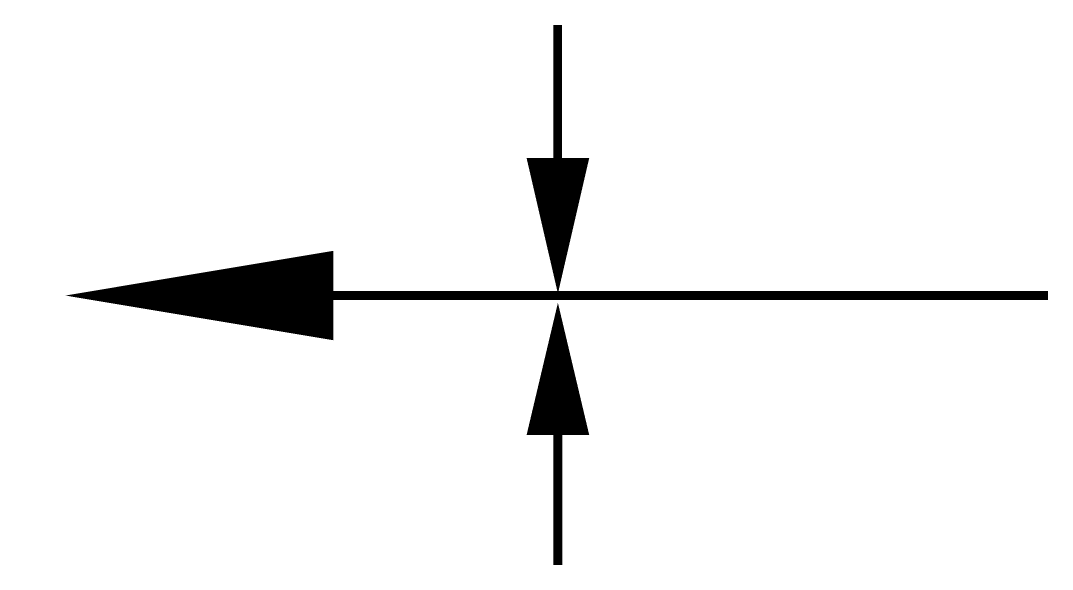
# Model space of a CAD drawing. Extents: x -0.5 to 11, y -0.1 to 6.1.
import ezdxf

# ---------------------------------------------------------------- set-up
doc = ezdxf.new("R2010")
doc.units = 0
doc.header["$MEASUREMENT"] = 0
doc.layers.get('0').update_dxf_attribs({"linetype": 'CONTINUOUS'})

msp = doc.modelspace()

# ---------------------------------------------------------------- linework, layer by layer
at = {"const_width": 0.1}
for points in [[(5.505, 6.023), (5.505, 3.307)], [(2.999, 3), (10.984, 3)], [(5.508, 2.564), (5.508, -0.011)]]:
    msp.add_lwpolyline(points, dxfattribs=at)
for points in [[(5.508, 3.022, 0, 0.7, 0), (5.508, 4.537, 0.7, 0.7, 0)], [(0.003, 3, 0, 1, 0), (2.999, 3, 1, 1, 0)], [(5.508, 2.919, 0, 0.7, 0), (5.508, 1.441, 0.7, 0.7, 0)]]:
    msp.add_lwpolyline(points, format="xyseb")

doc.saveas('drawing.dxf')
